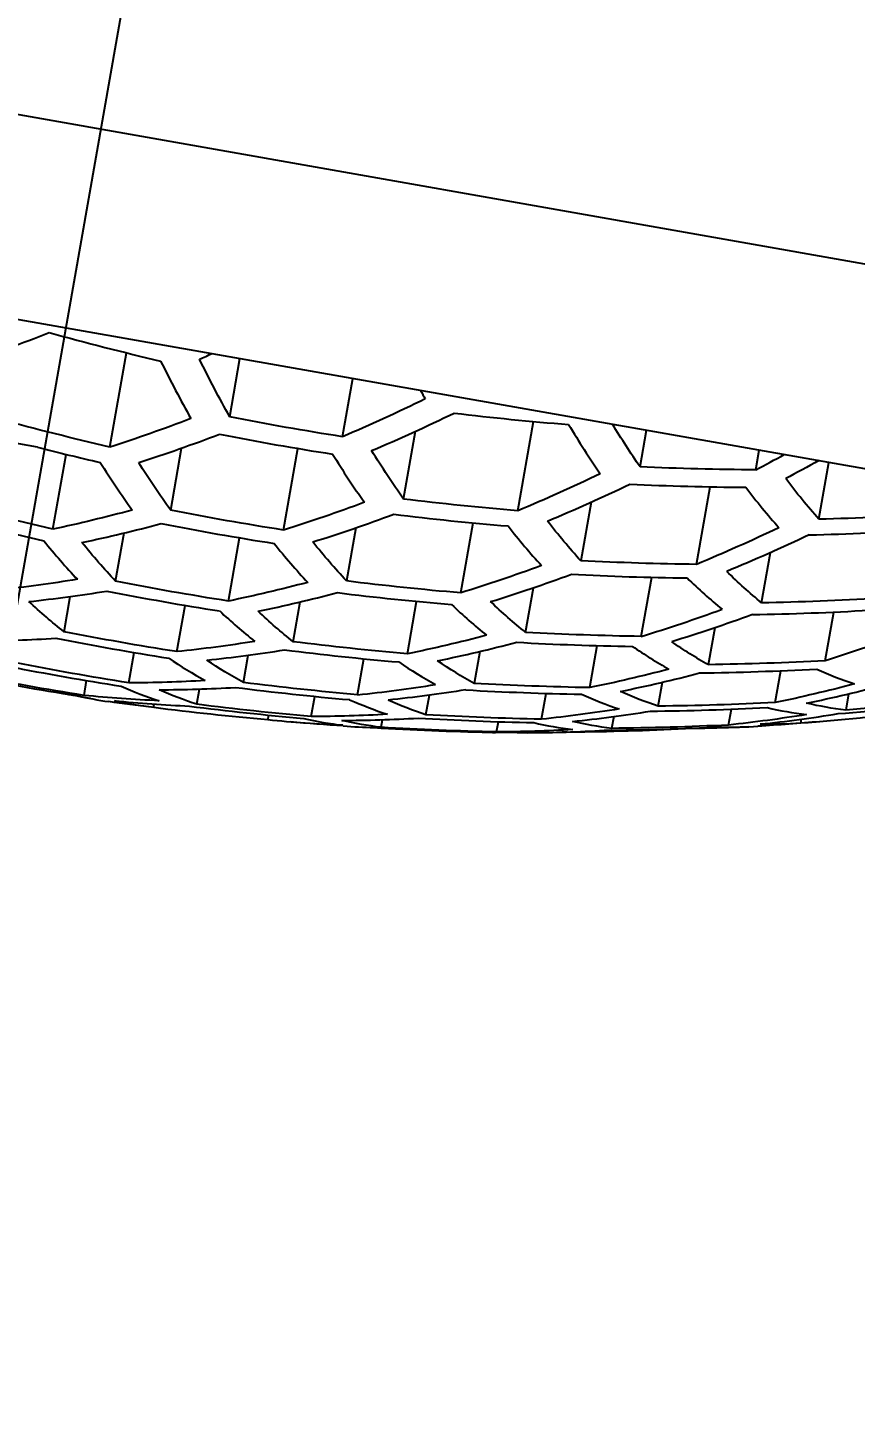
# Model space of a CAD drawing. Header units: millimetres. Extents: x 4900 to 5740, y 840 to 1434.
# Drawn here: x 5159.02 to 5163.12, y 1177.78 to 1184.63 of the extents above; entities that cross this region are included whole.
import ezdxf

# ---------------------------------------------------------------- set-up
doc = ezdxf.new("R2010")
doc.units = ezdxf.units.MM
doc.linetypes.add('CENTERX2', pattern=[101.6, 63.5, -12.7, 12.7, -12.7])
doc.layers.add('CENTER', color=1, linetype='CENTERX2')
doc.layers.add('DIM', color=3, linetype='Continuous')
doc.styles.get("Standard").update_dxf_attribs({"font": 'arial.ttf'})
doc.dimstyles.new('사본 ISO-25', dxfattribs={"dimtxt": 7, "dimasz": 7, "dimexe": 2.1, "dimexo": 2.1, "dimgap": 2, "dimtad": 1, "dimtih": 1, "dimtoh": 1, "dimdec": 1, "dimdsep": 46, "dimtxsty": 'Standard', "dimcen": 0, "dimclrd": 3, "dimclre": 3, "dimclrt": 4, "dimazin": 2, "dimtp": 0.1, "dimtm": 0.1, "dimtfac": 0.714286, "dimtdec": 1, "dimtmove": 0, "dimatfit": 3, "dimfxl": 1, "dimarcsym": 0})

# ---------------------------------------------------------------- blocks, each defined once
blk = doc.blocks.new('*D54')
at = {"layer": 'DIM', "color": 3, "lineweight": -2, "transparency": 16777216}
for p, q in [((5158.8946, 1179.2785), (5158.8946, 1048.5311)), ((5164.8946, 1050.6311), (5207.2721, 1050.6311)), ((5273.3767, 1050.6311), (5230.9992, 1050.6311))]:
    blk.add_line(p, q, dxfattribs=at)
at = {"layer": 'DIM', "color": 3, "transparency": 16777216}
for points in [[(5164.8946, 1051.6311), (5164.8946, 1049.6311), (5158.8946, 1050.6311)], [(5273.3767, 1051.6311), (5273.3767, 1049.6311), (5279.3767, 1050.6311)]]:
    blk.add_solid(points, dxfattribs=at)
at = {"layer": 'DIM', "color": 4, "transparency": 16777216, "insert": (5219.1356, 1050.6311), "char_height": 6, "attachment_point": 5}
blk.add_mtext('120.5', dxfattribs=at)
blk = doc.blocks.new('*D76')
at = {"layer": 'DIM', "color": 3, "lineweight": -2, "transparency": 16777216}
for start, end in [(260.478093, 264.3915699), (265.6078654, 269.521907)]:
    blk.add_arc((5279.3767, 1864.6666), 719.056, start, end, dxfattribs=at)
at = {"layer": 'DIM', "color": 3, "transparency": 16777216}
for points in [[(5160.2575, 1154.5319), (5160.5966, 1156.503), (5154.5139, 1156.5347)], [(5273.3809, 1146.6356), (5273.3726, 1144.6356), (5279.3767, 1145.6106)]]:
    blk.add_solid(points, dxfattribs=at)
at = {"layer": 'DIM', "color": 4, "transparency": 16777216, "insert": (5216.7068, 1148.3468), "char_height": 6, "attachment_point": 5}
blk.add_mtext('10°', dxfattribs=at)
blk = doc.blocks.new('*D78')
at = {"layer": 'DIM', "color": 3, "lineweight": -2, "transparency": 16777216}
for p, q in [((5156.7946, 1181.3785), (5122.5111, 1181.3785)), ((5124.6111, 1175.3785), (5124.6111, 1131.0683)), ((5124.6111, 1076.6311), (5124.6111, 1120.9414)), ((5250.7767, 1070.6311), (5122.5111, 1070.6311))]:
    blk.add_line(p, q, dxfattribs=at)
at = {"layer": 'DIM', "color": 3, "transparency": 16777216}
for points in [[(5123.6111, 1175.3785), (5125.6111, 1175.3785), (5124.6111, 1181.3785)], [(5123.6111, 1076.6311), (5125.6111, 1076.6311), (5124.6111, 1070.6311)]]:
    blk.add_solid(points, dxfattribs=at)
at = {"layer": 'DIM', "color": 4, "transparency": 16777216, "insert": (5124.6111, 1126.0048), "char_height": 6, "attachment_point": 5}
blk.add_mtext('110.7', dxfattribs=at)

msp = doc.modelspace()

# ---------------------------------------------------------------- linework, layer by layer
at = {"extrusion": (0, 1, 0)}
for p, q in [((5150.6141, 1185.6706), (5168.1437, 1182.5797)), ((5151.4253, 1184.5122), (5166.9852, 1181.7685)), ((5159.4244, 1182.5488), (5159.5067, 1183.0159)), ((5160.0185, 1182.6989), (5160.0695, 1182.988)), ((5160.5784, 1182.6001), (5160.6294, 1182.8892)), ((5160.8806, 1182.2912), (5160.9398, 1182.627)), ((5161.4477, 1182.2333), (5161.5258, 1182.6759)), ((5162.0538, 1182.451), (5162.0858, 1182.6324)), ((5159.0653, 1182.5482), (5158.7762, 1182.5992)), ((5159.1416, 1182.1418), (5159.207, 1182.5128)), ((5159.7259, 1182.2361), (5159.7802, 1182.5441)), ((5160.2858, 1182.1373), (5160.3572, 1182.542)), ((5162.6285, 1182.4362), (5162.6457, 1182.5337)), ((5162.9414, 1182.191), (5162.9911, 1182.4728)), ((5162.3343, 1181.9674), (5162.4021, 1182.352)), ((5161.8114, 1182.2761), (5161.7601, 1181.9852)), ((5160.6438, 1182.1485), (5160.5974, 1181.885)), ((5161.1643, 1181.8258), (5161.2255, 1182.173)), ((5159.4522, 1181.8841), (5159.4943, 1182.1229)), ((5160.0121, 1181.7853), (5160.0675, 1182.0991)), ((5162.6572, 1181.7765), (5162.7011, 1182.0254)), ((5162.0602, 1181.6102), (5162.1119, 1181.9031)), ((5159.1969, 1181.6333), (5159.2277, 1181.8079)), ((5161.4864, 1181.63), (5161.5255, 1181.8517)), ((5159.7569, 1181.5345), (5159.7973, 1181.7641)), ((5160.3332, 1181.5839), (5160.368, 1181.7811)), ((5160.9, 1181.5239), (5160.9458, 1181.7838)), ((5162.9729, 1181.4898), (5163.0155, 1181.7311)), ((5162.4242, 1181.6523), (5162.3921, 1181.47)), ((5159.5185, 1181.3799), (5159.545, 1181.5301)), ((5161.2586, 1181.5354), (5161.2308, 1181.3775)), ((5161.8043, 1181.3561), (5161.8411, 1181.5647)), ((5160.0865, 1181.3816), (5160.1103, 1181.517)), ((5160.6531, 1181.321), (5160.6846, 1181.4994)), ((5159.296, 1181.3179), (5159.3089, 1181.3911)), ((5162.7248, 1181.2821), (5162.7526, 1181.44)), ((5159.8559, 1181.2736), (5159.8692, 1181.3491)), ((5160.9918, 1181.2219), (5161.0088, 1181.3185)), ((5161.5652, 1181.1996), (5161.5878, 1181.3277)), ((5162.1443, 1181.2643), (5162.1652, 1181.3831)), ((5163.0885, 1181.3253), (5163.0742, 1181.2446)), ((5159.6413, 1181.2571), (5159.6444, 1181.2745)), ((5160.4225, 1181.2127), (5160.4401, 1181.3128)), ((5162.4935, 1181.1708), (5162.5074, 1181.2492)), ((5160.2079, 1181.196), (5160.2122, 1181.22)), ((5160.7691, 1181.1594), (5160.7758, 1181.1971)), ((5161.3425, 1181.1365), (5161.3514, 1181.1872)), ((5161.9236, 1181.2127), (5161.9132, 1181.154)), ((5162.8517, 1181.1796), (5162.8553, 1181.2)), ((5162.2794, 1181.153), (5162.2795, 1181.1539))]:
    msp.add_line(p, q, dxfattribs=at)
at = {"extrusion": (1.33969e-16, 0, -1)}
for start, end in [(277.28466, 278.06082), (273.79799, 274.76046), (265.17422, 266.29806), (270.25908, 271.04501)]:
    msp.add_arc((-5161.6237, 1196.8559), 15.7243, start, end, dxfattribs=at)
for centre, major_axis, ratio, start_param, end_param in [((5158.0749, 1197.4817), (2.6055, 14.7763), 0.642788, 3.474959, 3.515983), ((5162.8385, 1196.6417), (2.436, 13.815), 0.984808, 3.046626, 3.087899), ((5164.3074, 1196.3827), (2.6837, 15.2198), 0.34202, 2.705456, 2.746295), ((5158.5276, 1197.4018), (2.6359, 14.9487), 0.642788, 3.544304, 3.550626), ((5165.4179, 1196.1869), (2.6361, 14.9498), 0.34202, 2.732396, 2.738746), ((5159.4339, 1197.242), (2.6836, 15.2193), 0.642791, 3.536689, 3.577526), ((5162.8383, 1196.6417), (2.4361, 13.8157), 0.984808, 3.195011, 3.236281), ((5165.9731, 1196.089), (2.6057, 14.7775), 0.342024, 2.767181, 2.808201), ((5162.6331, 1196.6779), (2.5308, 14.353), 0.984808, 3.067673, 3.089967), ((5158.9812, 1197.3218), (2.6619, 15.0964), 0.642791, 3.467573, 3.507612), ((5162.7357, 1196.6598), (2.4861, 14.0993), 0.984808, 3.121322, 3.161651), ((5164.8626, 1196.2848), (2.662, 15.097), 0.342024, 2.775482, 2.81552), ((5160.6409, 1197.0292), (2.7211, 15.4322), 0.642788, 3.60378, 3.617756), ((5163.7521, 1196.4806), (2.7011, 15.3189), 0.34202, 2.78103, 2.820415), ((5160.3392, 1197.0824), (2.7144, 15.3944), 0.642788, 3.53195, 3.572234), ((5162.7357, 1196.6598), (2.4861, 14.0993), 0.984808, 3.266826, 3.307587), ((5166.5284, 1195.9911), (2.5707, 14.5793), 0.34202, 2.836377, 2.877017), ((5162.4279, 1196.7141), (2.6055, 14.7767), 0.984808, 3.052875, 3.091448), ((5159.8865, 1197.1622), (2.7011, 15.3185), 0.642788, 3.462675, 3.502059), ((5162.6331, 1196.6779), (2.5308, 14.353), 0.984808, 3.193008, 3.232726), ((5159.4339, 1197.242), (2.6836, 15.2193), 0.642788, 3.39469, 3.433483), ((5162.5305, 1196.696), (2.5706, 14.5784), 0.984808, 3.121987, 3.160991), ((5165.4179, 1196.1869), (2.6361, 14.9498), 0.34202, 2.844175, 2.883725), ((5162.6328, 1196.678), (2.5309, 14.3535), 0.984808, 3.336881, 3.377435), ((5163.1969, 1196.5785), (2.7145, 15.3947), 0.34202, 2.853021, 2.891339), ((5164.3074, 1196.3827), (2.6837, 15.2198), 0.34202, 2.849609, 2.888401), ((5160.7928, 1197.0024), (2.7238, 15.4474), 0.642791, 3.45985, 3.498865), ((5162.5302, 1196.6961), (2.5706, 14.5788), 0.984808, 3.262739, 3.302132), ((5165.9731, 1196.089), (2.6057, 14.7775), 0.342024, 2.912484, 2.951822), ((5159.8875, 1197.162), (2.7011, 15.3187), 0.642788, 3.324533, 3.362422), ((5162.325, 1196.7322), (2.636, 14.9494), 0.984808, 3.122525, 3.160561), ((5160.3402, 1197.0822), (2.7145, 15.3945), 0.642791, 3.391698, 3.430015), ((5162.4276, 1196.7142), (2.6056, 14.7771), 0.984808, 3.191583, 3.230155), ((5163.7521, 1196.4806), (2.7011, 15.3189), 0.34202, 2.920717, 2.958605), ((5164.8626, 1196.2848), (2.662, 15.097), 0.342024, 2.917416, 2.955885), ((5161.5472, 1196.8694), (2.7304, 15.4851), 0.642788, 3.459048, 3.497956), ((5162.4276, 1196.7142), (2.6056, 14.7771), 0.984808, 3.331213, 3.370551), ((5160.3402, 1197.0822), (2.7145, 15.3946), 0.642788, 3.256388, 3.293655), ((5162.1198, 1196.7684), (2.6836, 15.2196), 0.984808, 3.122863, 3.160223), ((5160.7928, 1197.0024), (2.7238, 15.4474), 0.642788, 3.322991, 3.36055), ((5162.2224, 1196.7503), (2.662, 15.0967), 0.984808, 3.190523, 3.228275), ((5161.2455, 1196.9226), (2.7291, 15.4776), 0.642788, 3.390327, 3.428423), ((5162.325, 1196.7322), (2.636, 14.9494), 0.984808, 3.25972, 3.298118), ((5165.4179, 1196.1869), (2.6361, 14.9498), 0.342022, 2.984918, 3.023415), ((5161.9144, 1196.8047), (2.7145, 15.3947), 0.984808, 3.123126, 3.160061), ((5163.1969, 1196.5785), (2.7145, 15.3947), 0.342022, 2.989482, 3.026846), ((5164.3074, 1196.3827), (2.6837, 15.2198), 0.342022, 2.98772, 3.025521), ((5161.7092, 1196.8408), (2.7291, 15.4776), 0.984808, 3.123224, 3.159961), ((5162.1517, 1196.7628), (2.7278, 15.4701), 0.642788, 3.3904, 3.428516), ((5162.2222, 1196.7504), (2.662, 15.097), 0.984808, 3.3272, 3.365668), ((5165.9731, 1196.089), (2.6057, 14.7775), 0.34202, 3.052981, 3.091552), ((5162.0864, 1196.7743), (2.7291, 15.4776), 0.34202, 3.123224, 3.153172), ((5162.6416, 1196.6764), (2.7238, 15.4475), 0.34202, 3.056834, 3.093725), ((5161.2465, 1196.9224), (2.7291, 15.4776), 0.642788, 3.255721, 3.292785), ((5162.017, 1196.7866), (2.7011, 15.3189), 0.984808, 3.189863, 3.227064), ((5161.5482, 1196.8692), (2.7304, 15.4851), 0.642786, 3.322493, 3.359959), ((5162.1196, 1196.7685), (2.6837, 15.2198), 0.984808, 3.257663, 3.295365), ((5164.8626, 1196.2848), (2.662, 15.097), 0.34202, 3.054861, 3.092612), ((5163.057, 1196.6032), (2.7105, 15.372), 0.642788, 3.392022, 3.430398), ((5161.6991, 1196.8426), (2.7304, 15.4851), 0.642788, 3.189344, 3.226144), ((5161.8118, 1196.8227), (2.7238, 15.4475), 0.984808, 3.18946, 3.22635), ((5163.7521, 1196.4806), (2.7011, 15.3189), 0.34202, 3.056121, 3.093322), ((5162.017, 1196.7866), (2.7011, 15.3189), 0.984808, 3.32448, 3.362367), ((5165.4179, 1196.1869), (2.6361, 14.9498), 0.34202, 3.122575, 3.16061), ((5161.9142, 1196.8047), (2.7145, 15.3948), 0.984808, 3.391694, 3.430009), ((5163.1969, 1196.5785), (2.7145, 15.3947), 0.34202, 3.123125, 3.16006), ((5162.1517, 1196.7628), (2.7278, 15.4701), 0.642788, 3.255776, 3.292858), ((5161.9144, 1196.8047), (2.7145, 15.3947), 0.984808, 3.256338, 3.293604), ((5164.3074, 1196.3827), (2.6837, 15.2198), 0.34202, 3.122912, 3.160272), ((5162.6044, 1196.683), (2.7212, 15.4324), 0.642788, 3.323119, 3.360716), ((5163.5107, 1196.5232), (2.6957, 15.2883), 0.642788, 3.324801, 3.362768), ((5162.6054, 1196.6828), (2.7211, 15.4323), 0.642788, 3.211331, 3.226386), ((5161.7089, 1196.8409), (2.7291, 15.4777), 0.984808, 3.25577, 3.292833), ((5163.7521, 1196.4806), (2.7011, 15.3189), 0.34202, 3.189961, 3.195436), ((5163.058, 1196.603), (2.7105, 15.3718), 0.642788, 3.256461, 3.293784), ((5161.6405, 1196.8529), (2.7305, 15.4852), 0.984808, 3.323226, 3.360009), ((5161.8115, 1196.8228), (2.7238, 15.4476), 0.984808, 3.322989, 3.360548), ((5164.8626, 1196.2848), (2.662, 15.097), 0.34202, 3.190672, 3.224788)]:
    msp.add_ellipse(centre, major_axis=major_axis, ratio=ratio, start_param=start_param, end_param=end_param)
at = {"extrusion": (1.33969e-16, -4.5002e-29, -1)}
msp.add_ellipse((5164.4925, 1196.3501), major_axis=(2.6769, 15.1815), ratio=0.34202, start_param=3.537943, end_param=3.578904, dxfattribs=at)
at = {"extrusion": (1.33969e-16, -4.19914e-29, -1)}
msp.add_ellipse((5159.282, 1197.2688), major_axis=(2.6768, 15.1808), ratio=0.642788, start_param=2.704421, end_param=2.745383, dxfattribs=at)
at = {"extrusion": (1.33969e-16, 2.12623e-31, -1)}
msp.add_ellipse((5162.6675, 1196.6719), major_axis=(2.5164, 14.2711), ratio=0.984808, start_param=3.193568, end_param=3.233516, dxfattribs=at)
at = {"extrusion": (1.33969e-16, 1.06404e-29, -1)}
msp.add_ellipse((5158.8294, 1197.3486), major_axis=(2.6537, 15.0497), ratio=0.642788, start_param=2.774331, end_param=2.814511, dxfattribs=at)
at = {"extrusion": (1.33969e-16, 1.80051e-29, -1)}
msp.add_ellipse((5162.7701, 1196.6538), major_axis=(2.4699, 14.0075), ratio=0.984808, start_param=3.121457, end_param=3.162051, dxfattribs=at)
at = {"extrusion": (1.33969e-16, -2.03933e-29, -1)}
msp.add_ellipse((5166.1582, 1196.0564), major_axis=(2.5945, 14.7144), ratio=0.342019, start_param=3.476472, end_param=3.512171, dxfattribs=at)
at = {"extrusion": (1.33969e-16, -3.64602e-29, -1)}
msp.add_ellipse((5165.0477, 1196.2522), major_axis=(2.6538, 15.0507), ratio=0.342019, start_param=3.468708, end_param=3.508885, dxfattribs=at)
at = {"extrusion": (1.33969e-16, 4.05616e-29, -1)}
msp.add_ellipse((5160.7918, 1197.0026), major_axis=(2.7238, 15.4473), ratio=0.642788, start_param=2.663536, end_param=2.679894, dxfattribs=at)
at = {"extrusion": (1.33969e-16, -2.14965e-29, -1)}
msp.add_ellipse((5163.9372, 1196.448), major_axis=(2.6958, 15.2885), ratio=0.342019, start_param=3.463434, end_param=3.502906, dxfattribs=at)
at = {"extrusion": (1.33969e-16, 1.68003e-29, -1)}
msp.add_ellipse((5160.1883, 1197.109), major_axis=(2.7104, 15.3717), ratio=0.642788, start_param=2.71027, end_param=2.750625, dxfattribs=at)
at = {"extrusion": (1.33969e-16, -1.41964e-29, -1)}
msp.add_ellipse((5162.7699, 1196.6538), major_axis=(2.47, 14.0082), ratio=0.984808, start_param=2.974508, end_param=3.01554, dxfattribs=at)
at = {"extrusion": (1.33969e-16, 3.65773e-30, -1)}
msp.add_ellipse((5166.7134, 1195.9584), major_axis=(2.558, 14.5073), ratio=0.34202, start_param=3.407514, end_param=3.448373, dxfattribs=at)
at = {"extrusion": (1.33969e-16, 1.28128e-29, -1)}
msp.add_ellipse((5162.4621, 1196.7081), major_axis=(2.5944, 14.7135), ratio=0.984808, start_param=3.191952, end_param=3.230692, dxfattribs=at)
at = {"extrusion": (1.33969e-16, 4.06417e-29, -1)}
msp.add_ellipse((5159.7356, 1197.1888), major_axis=(2.6957, 15.2881), ratio=0.642788, start_param=2.780373, end_param=2.819846, dxfattribs=at)
at = {"extrusion": (1.33969e-16, -2.25719e-29, -1)}
msp.add_ellipse((5162.6673, 1196.6719), major_axis=(2.5165, 14.2716), ratio=0.984808, start_param=3.049938, end_param=3.089883, dxfattribs=at)
at = {"extrusion": (1.33969e-16, 2.55825e-29, -1)}
msp.add_ellipse((5159.283, 1197.2686), major_axis=(2.6768, 15.181), ratio=0.642788, start_param=2.848942, end_param=2.887841, dxfattribs=at)
at = {"extrusion": (1.33969e-16, -2.55055e-29, -1)}
msp.add_ellipse((5162.5647, 1196.69), major_axis=(2.5579, 14.5063), ratio=0.984808, start_param=3.122097, end_param=3.161295, dxfattribs=at)
at = {"extrusion": (1.33969e-16, -2.13855e-30, -1)}
msp.add_ellipse((5162.6673, 1196.6719), major_axis=(2.5165, 14.2717), ratio=0.984808, start_param=2.904427, end_param=2.945224, dxfattribs=at)
at = {"extrusion": (1.33969e-16, 3.87004e-29, -1)}
msp.add_ellipse((5165.6029, 1196.1543), major_axis=(2.6264, 14.8952), ratio=0.34202, start_param=3.400428, end_param=3.440134, dxfattribs=at)
at = {"extrusion": (1.33969e-16, 1.05972e-29, -1)}
msp.add_ellipse((5161.0936, 1196.9494), major_axis=(2.7278, 15.47), ratio=0.642788, start_param=2.713195, end_param=2.753244, dxfattribs=at)
at = {"extrusion": (1.33969e-16, -1.1343e-29, -1)}
msp.add_ellipse((5163.382, 1196.5459), major_axis=(2.7105, 15.372), ratio=0.34202, start_param=3.392224, end_param=3.430603, dxfattribs=at)
at = {"extrusion": (1.33969e-16, 1.61039e-29, -1)}
msp.add_ellipse((5164.4925, 1196.3501), major_axis=(2.6769, 15.1815), ratio=0.34202, start_param=3.395437, end_param=3.434335, dxfattribs=at)
at = {"extrusion": (1.33969e-16, 1.92809e-29, -1)}
msp.add_ellipse((5161.2454, 1196.9226), major_axis=(2.7291, 15.4776), ratio=0.642791, start_param=2.713471, end_param=2.753497, dxfattribs=at)
at = {"extrusion": (1.33969e-16, 1.68619e-29, -1)}
msp.add_ellipse((5160.6409, 1197.0292), major_axis=(2.7211, 15.4322), ratio=0.642788, start_param=2.783902, end_param=2.82296, dxfattribs=at)
at = {"extrusion": (1.33969e-16, 1.80976e-29, -1)}
msp.add_ellipse((5162.5647, 1196.69), major_axis=(2.5579, 14.5063), ratio=0.984808, start_param=2.980297, end_param=3.019891, dxfattribs=at)
at = {"extrusion": (1.33969e-16, 2.08524e-29, -1)}
msp.add_ellipse((5166.1582, 1196.0564), major_axis=(2.5945, 14.7144), ratio=0.342019, start_param=3.332189, end_param=3.371703, dxfattribs=at)
at = {"extrusion": (1.33969e-16, 1.90128e-30, -1)}
msp.add_ellipse((5159.7356, 1197.1888), major_axis=(2.6957, 15.2881), ratio=0.642788, start_param=2.920265, end_param=2.958232, dxfattribs=at)
at = {"extrusion": (1.33969e-16, 6.62828e-30, -1)}
msp.add_ellipse((5162.3595, 1196.7262), major_axis=(2.6263, 14.8945), ratio=0.984808, start_param=3.122606, end_param=3.160782, dxfattribs=at)
at = {"extrusion": (1.33969e-16, -1.82301e-29, -1)}
msp.add_ellipse((5160.1883, 1197.109), major_axis=(2.7104, 15.3717), ratio=0.642788, start_param=2.852679, end_param=2.891057, dxfattribs=at)
at = {"extrusion": (1.33969e-16, 6.0089e-31, -1)}
msp.add_ellipse((5162.4621, 1196.7081), major_axis=(2.5944, 14.7135), ratio=0.984808, start_param=3.052698, end_param=3.091438, dxfattribs=at)
at = {"extrusion": (1.33969e-16, -5.50354e-30, -1)}
msp.add_ellipse((5162.4618, 1196.7081), major_axis=(2.5945, 14.714), ratio=0.984808, start_param=2.911633, end_param=2.951148, dxfattribs=at)
at = {"extrusion": (1.33969e-16, -2.83497e-31, -1)}
msp.add_ellipse((5162.8267, 1196.6438), major_axis=(2.7212, 15.4324), ratio=0.342019, start_param=3.323219, end_param=3.360817, dxfattribs=at)
at = {"extrusion": (1.33969e-16, 3.69655e-29, -1)}
msp.add_ellipse((5163.9372, 1196.448), major_axis=(2.6958, 15.2885), ratio=0.342019, start_param=3.324949, end_param=3.362915, dxfattribs=at)
at = {"extrusion": (1.33969e-16, -2.84729e-30, -1)}
msp.add_ellipse((5165.0477, 1196.2522), major_axis=(2.6538, 15.0507), ratio=0.342019, start_param=3.32788, end_param=3.366473, dxfattribs=at)
at = {"extrusion": (1.33969e-16, 5.30108e-29, -1)}
msp.add_ellipse((5161.6981, 1196.8428), major_axis=(2.7305, 15.4852), ratio=0.642788, start_param=2.785231, end_param=2.824138, dxfattribs=at)
at = {"extrusion": (1.33969e-16, 9.10272e-30, -1)}
msp.add_ellipse((5162.154, 1196.7624), major_axis=(2.6769, 15.1813), ratio=0.984808, start_param=3.122914, end_param=3.160369, dxfattribs=at)
at = {"extrusion": (1.33969e-16, 7.05661e-31, -1)}
msp.add_ellipse((5161.0946, 1196.9492), major_axis=(2.7278, 15.47), ratio=0.642788, start_param=2.854618, end_param=2.892733, dxfattribs=at)
at = {"extrusion": (1.33969e-16, 6.59438e-31, -1)}
msp.add_ellipse((5162.3592, 1196.7262), major_axis=(2.6264, 14.8948), ratio=0.984808, start_param=2.984488, end_param=3.023029, dxfattribs=at)
at = {"extrusion": (1.33969e-16, -1.15864e-30, -1)}
msp.add_ellipse((5162.4535, 1196.7096), major_axis=(2.7238, 15.4475), ratio=0.642786, start_param=2.784375, end_param=2.823391, dxfattribs=at)
at = {"extrusion": (1.33969e-16, 2.56041e-29, -1)}
msp.add_ellipse((5160.6419, 1197.029), major_axis=(2.7211, 15.4323), ratio=0.642788, start_param=2.922416, end_param=2.960014, dxfattribs=at)
at = {"extrusion": (1.33969e-16, 3.45897e-29, -1)}
msp.add_ellipse((5162.2566, 1196.7443), major_axis=(2.6538, 15.0503), ratio=0.984808, start_param=3.054642, end_param=3.092511, dxfattribs=at)
at = {"extrusion": (1.33969e-16, 6.79468e-30, -1)}
msp.add_ellipse((5165.6029, 1196.1543), major_axis=(2.6264, 14.8952), ratio=0.341977, start_param=3.260217, end_param=3.298859, dxfattribs=at)
at = {"extrusion": (1.33969e-16, -2.31327e-29, -1)}
msp.add_ellipse((5161.9486, 1196.7986), major_axis=(2.7105, 15.372), ratio=0.984808, start_param=3.1231, end_param=3.160089, dxfattribs=at)
at = {"extrusion": (1.33969e-16, -2.01221e-30, -1)}
msp.add_ellipse((5163.3819, 1196.5459), major_axis=(2.7105, 15.372), ratio=0.341977, start_param=3.256514, end_param=3.293936, dxfattribs=at)
at = {"extrusion": (1.33969e-16, -8.19368e-30, -1)}
msp.add_ellipse((5164.4924, 1196.3501), major_axis=(2.6769, 15.1816), ratio=0.341977, start_param=3.257966, end_param=3.295866, dxfattribs=at)
at = {"extrusion": (1.33969e-16, -5.2071e-29, -1)}
msp.add_ellipse((5162.2564, 1196.7443), major_axis=(2.6538, 15.0507), ratio=0.984808, start_param=2.916819, end_param=2.95541, dxfattribs=at)
at = {"extrusion": (1.33969e-16, 1.9438e-29, -1)}
msp.add_ellipse((5161.7434, 1196.8348), major_axis=(2.7278, 15.4701), ratio=0.984808, start_param=3.123214, end_param=3.15997, dxfattribs=at)
at = {"extrusion": (1.33969e-16, -1.73765e-29, -1)}
msp.add_ellipse((5161.0956, 1196.949), major_axis=(2.7278, 15.4701), ratio=0.642786, start_param=2.990327, end_param=3.027411, dxfattribs=at)
at = {"extrusion": (1.33969e-16, 2.0042e-29, -1)}
msp.add_ellipse((5162.0008, 1196.7894), major_axis=(2.7291, 15.4776), ratio=0.642786, start_param=2.854814, end_param=2.892911, dxfattribs=at)
at = {"extrusion": (1.33969e-16, 1.31641e-29, -1)}
msp.add_ellipse((5162.0009, 1196.7894), major_axis=(2.7291, 15.4776), ratio=0.642788, start_param=3.135983, end_param=3.153172, dxfattribs=at)
at = {"extrusion": (1.33969e-16, 3.54926e-29, -1)}
msp.add_ellipse((5161.5482, 1196.8692), major_axis=(2.7304, 15.4851), ratio=0.642788, start_param=3.05704, end_param=3.093841, dxfattribs=at)
at = {"extrusion": (1.33969e-16, -9.08423e-30, -1)}
msp.add_ellipse((5162.8267, 1196.6438), major_axis=(2.7212, 15.4324), ratio=0.342019, start_param=3.189508, end_param=3.226434, dxfattribs=at)
at = {"extrusion": (1.33969e-16, 2.91663e-29, -1)}
msp.add_ellipse((5162.0512, 1196.7805), major_axis=(2.6958, 15.2885), ratio=0.984808, start_param=3.055953, end_param=3.093229, dxfattribs=at)
at = {"extrusion": (1.33969e-16, -1.40393e-29, -1)}
msp.add_ellipse((5161.6991, 1196.8426), major_axis=(2.7304, 15.4851), ratio=0.642788, start_param=2.923225, end_param=2.96069, dxfattribs=at)
at = {"extrusion": (1.33969e-16, -2.15704e-30, -1)}
msp.add_ellipse((5162.1538, 1196.7624), major_axis=(2.6769, 15.1815), ratio=0.984808, start_param=2.987432, end_param=3.025231, dxfattribs=at)
at = {"extrusion": (1.33969e-16, -2.03871e-29, -1)}
msp.add_ellipse((5165.0477, 1196.2522), major_axis=(2.6538, 15.0507), ratio=0.342019, start_param=3.190725, end_param=3.228592, dxfattribs=at)
at = {"extrusion": (1.33969e-16, 3.03218e-30, -1)}
msp.add_ellipse((5162.9061, 1196.6298), major_axis=(2.7145, 15.3947), ratio=0.642788, start_param=2.853224, end_param=2.89154, dxfattribs=at)
at = {"extrusion": (1.33969e-16, 4.74857e-29, -1)}
msp.add_ellipse((5162.2715, 1196.7417), major_axis=(2.7278, 15.4701), ratio=0.34202, start_param=3.123215, end_param=3.159971, dxfattribs=at)
at = {"extrusion": (1.33969e-16, 1.80637e-29, -1)}
msp.add_ellipse((5161.6408, 1196.8529), major_axis=(2.7304, 15.4851), ratio=0.984808, start_param=3.057041, end_param=3.093842, dxfattribs=at)
at = {"extrusion": (1.33969e-16, -4.56553e-29, -1)}
msp.add_ellipse((5161.846, 1196.8167), major_axis=(2.7212, 15.4324), ratio=0.984808, start_param=3.056751, end_param=3.093678, dxfattribs=at)
at = {"extrusion": (1.33969e-16, -9.11812e-30, -1)}
msp.add_ellipse((5163.9372, 1196.448), major_axis=(2.6958, 15.2885), ratio=0.342019, start_param=3.18996, end_param=3.227235, dxfattribs=at)
at = {"extrusion": (1.33969e-16, -3.94307e-29, -1)}
msp.add_ellipse((5162.4535, 1196.7096), major_axis=(2.7238, 15.4475), ratio=0.642788, start_param=2.922685, end_param=2.960244, dxfattribs=at)
at = {"extrusion": (1.33969e-16, -1.08376e-29, -1)}
msp.add_ellipse((5162.0512, 1196.7805), major_axis=(2.6958, 15.2885), ratio=0.984808, start_param=2.920371, end_param=2.958338, dxfattribs=at)
at = {"extrusion": (1.33969e-16, 3.62691e-30, -1)}
msp.add_ellipse((5165.6029, 1196.1543), major_axis=(2.6264, 14.8952), ratio=0.34202, start_param=3.122506, end_param=3.16068, dxfattribs=at)
at = {"extrusion": (1.33969e-16, -3.72213e-29, -1)}
msp.add_ellipse((5161.9486, 1196.7986), major_axis=(2.7105, 15.372), ratio=0.984808, start_param=2.852787, end_param=2.891164, dxfattribs=at)
at = {"extrusion": (1.33969e-16, 4.06356e-29, -1)}
msp.add_ellipse((5162.4535, 1196.7096), major_axis=(2.7238, 15.4475), ratio=0.642788, start_param=3.056835, end_param=3.093725, dxfattribs=at)
at = {"extrusion": (1.33969e-16, 1.93702e-29, -1)}
msp.add_ellipse((5162.0009, 1196.7894), major_axis=(2.7291, 15.4776), ratio=0.642788, start_param=2.9904, end_param=3.027464, dxfattribs=at)
at = {"extrusion": (1.33969e-16, 3.62075e-30, -1)}
msp.add_ellipse((5163.382, 1196.5459), major_axis=(2.7105, 15.372), ratio=0.34202, start_param=3.123098, end_param=3.160088, dxfattribs=at)
at = {"extrusion": (1.33969e-16, 3.54248e-29, -1)}
msp.add_ellipse((5161.9486, 1196.7986), major_axis=(2.7105, 15.372), ratio=0.984808, start_param=2.989354, end_param=3.026677, dxfattribs=at)
at = {"extrusion": (1.33969e-16, 1.60638e-29, -1)}
msp.add_ellipse((5164.4925, 1196.3501), major_axis=(2.6769, 15.1815), ratio=0.34202, start_param=3.122866, end_param=3.16032, dxfattribs=at)
at = {"extrusion": (1.33969e-16, -2.55733e-29, -1)}
msp.add_ellipse((5163.3588, 1196.55), major_axis=(2.7011, 15.3189), ratio=0.642788, start_param=2.920818, end_param=2.958706, dxfattribs=at)
at = {"extrusion": (1.33969e-16, 3.2143e-29, -1)}
msp.add_ellipse((5165.0477, 1196.2522), major_axis=(2.6538, 15.0507), ratio=0.342019, start_param=3.054494, end_param=3.092362, dxfattribs=at)
at = {"extrusion": (1.33969e-16, 6.77619e-30, -1)}
msp.add_ellipse((5161.7431, 1196.8348), major_axis=(2.7278, 15.4702), ratio=0.984808, start_param=2.85462, end_param=2.892736, dxfattribs=at)
at = {"extrusion": (1.33969e-16, -8.22449e-30, -1)}
msp.add_ellipse((5161.7434, 1196.8348), major_axis=(2.7278, 15.4701), ratio=0.984808, start_param=2.990328, end_param=3.027409, dxfattribs=at)
at = {"extrusion": (1.33969e-16, -6.84707e-30, -1)}
msp.add_ellipse((5162.9061, 1196.6298), major_axis=(2.7145, 15.3947), ratio=0.642788, start_param=2.989581, end_param=3.026847, dxfattribs=at)
at = {"extrusion": (1.33969e-16, 8.49874e-30, -1)}
msp.add_ellipse((5163.9372, 1196.448), major_axis=(2.6958, 15.2885), ratio=0.342019, start_param=3.057134, end_param=3.093128, dxfattribs=at)
at = {"extrusion": (1.33969e-16, -1.83965e-30, -1)}
msp.add_ellipse((5161.846, 1196.8167), major_axis=(2.7212, 15.4324), ratio=0.984808, start_param=2.922469, end_param=2.960066, dxfattribs=at)
at = {"extrusion": (1.33969e-16, -2.0535e-29, -1)}
msp.add_ellipse((5163.8124, 1196.47), major_axis=(2.6836, 15.2196), ratio=0.642788, start_param=2.994697, end_param=3.02557, dxfattribs=at)
msp.add_open_spline([(5257.3757, 1159.8565), (5257.3722, 1160.1562), (5257.3673, 1160.4587), (5257.3662, 1160.7412), (5257.364, 1161.3061), (5257.3775, 1161.7908), (5257.3751, 1162.2709), (5257.3739, 1162.511), (5257.3688, 1162.7498), (5257.3559, 1163.0206), (5257.3429, 1163.2914), (5257.3222, 1163.5941), (5257.2954, 1163.894), (5257.2418, 1164.4939), (5257.1639, 1165.0829), (5257.0756, 1165.6493), (5256.9874, 1166.2158), (5256.8889, 1166.7597), (5256.7761, 1167.2974), (5256.5507, 1168.373), (5256.2683, 1169.4238), (5255.9297, 1170.4587), (5255.591, 1171.4936), (5255.1959, 1172.5125), (5254.7459, 1173.5069), (5252.946, 1177.4844), (5250.2672, 1181.0692), (5246.9548, 1183.9221), (5245.2986, 1185.3485), (5243.4839, 1186.592), (5241.5574, 1187.6225), (5240.5941, 1188.1377), (5239.6028, 1188.5997), (5238.5922, 1189.0061), (5237.5816, 1189.4125), (5236.5517, 1189.7634), (5235.4755, 1190.0649), (5234.9375, 1190.2157), (5234.3879, 1190.3541), (5233.8258, 1190.4756), (5233.2638, 1190.5971), (5232.6894, 1190.7017), (5232.1692, 1190.7733), (5231.9092, 1190.8091), (5231.6627, 1190.8366), (5231.4122, 1190.8643), (5231.1618, 1190.8919), (5230.9074, 1190.9197), (5230.6275, 1190.9533), (5230.3476, 1190.987), (5230.0422, 1191.0265), (5229.74, 1191.0659), (5229.4377, 1191.1053), (5229.1386, 1191.1445), (5228.8394, 1191.1837), (5227.6426, 1191.3406), (5226.444, 1191.4968), (5225.2485, 1191.6537), (5224.053, 1191.8105), (5222.8606, 1191.9679), (5221.668, 1192.1263), (5216.8974, 1192.7599), (5212.1223, 1193.4094), (5207.3501, 1194.0667), (5197.8058, 1195.3812), (5188.2733, 1196.7263), (5178.7344, 1198.0394), (5169.1955, 1199.3525), (5159.6502, 1200.6336), (5150.0906, 1201.8388)], degree=3, knots=[0, 0, 0, 0, 0.0068966, 0.0068966, 0.0068966, 0.0206897, 0.0206897, 0.0206897, 0.0275862, 0.0275862, 0.0275862, 0.0344828, 0.0344828, 0.0344828, 0.0482759, 0.0482759, 0.0482759, 0.062069, 0.062069, 0.062069, 0.0896552, 0.0896552, 0.0896552, 0.1172414, 0.1172414, 0.1172414, 0.2275862, 0.2275862, 0.2275862, 0.2827586, 0.2827586, 0.2827586, 0.3103448, 0.3103448, 0.3103448, 0.337931, 0.337931, 0.337931, 0.3517241, 0.3517241, 0.3517241, 0.3655172, 0.3655172, 0.3655172, 0.3724138, 0.3724138, 0.3724138, 0.3793103, 0.3793103, 0.3793103, 0.3862069, 0.3862069, 0.3862069, 0.3931034, 0.3931034, 0.3931034, 0.4206897, 0.4206897, 0.4206897, 0.4482759, 0.4482759, 0.4482759, 0.5586207, 0.5586207, 0.5586207, 0.7793103, 0.7793103, 0.7793103, 1, 1, 1, 1])
at = {"layer": 'CENTER', "ltscale": 0.25}
msp.add_line((5165.8025, 1220.5552), (5139.3668, 1070.6311), dxfattribs=at)

# ---------------------------------------------------------------- dimensions: what is measured, and where the dimension line sits
at = {"layer": 'DIM'}
dim = msp.add_angular_dim_2l(base=(5195.8994, 1150.4726), line1=((5279.3767, 1019.7629), (5279.3767, 1225.6311)), line2=((5165.8025, 1220.5552), (5139.3668, 1070.6311)), dimstyle='사본 ISO-25', override={"dimtxt": 6, "dimasz": 6, "dimtad": 0}, dxfattribs=at)
dim.commit()
dim.dimension.update_dxf_attribs({"geometry": '*D76', "text_midpoint": (5216.7068, 1148.3468)})
dim = msp.add_linear_dim(base=(5124.6111, 1181.3785), p1=(5252.8767, 1070.6311), p2=(5158.8946, 1181.3785), angle=90, dimstyle='사본 ISO-25', override={"dimtxt": 6, "dimasz": 6, "dimtad": 0}, dxfattribs=at)
dim.commit()
dim.dimension.update_dxf_attribs({"geometry": '*D78', "text_midpoint": (5124.6111, 1126.0048)})
dim = msp.add_linear_dim(base=(5279.3767, 1050.6311), p1=(5158.8946, 1181.3785), p2=(5279.3767, 1050.6311), dimstyle='사본 ISO-25', override={"dimtxt": 6, "dimasz": 6, "dimtad": 0}, dxfattribs=at)
dim.commit()
dim.dimension.update_dxf_attribs({"geometry": '*D54', "text_midpoint": (5219.1356, 1050.6311)})

doc.saveas('drawing.dxf')
